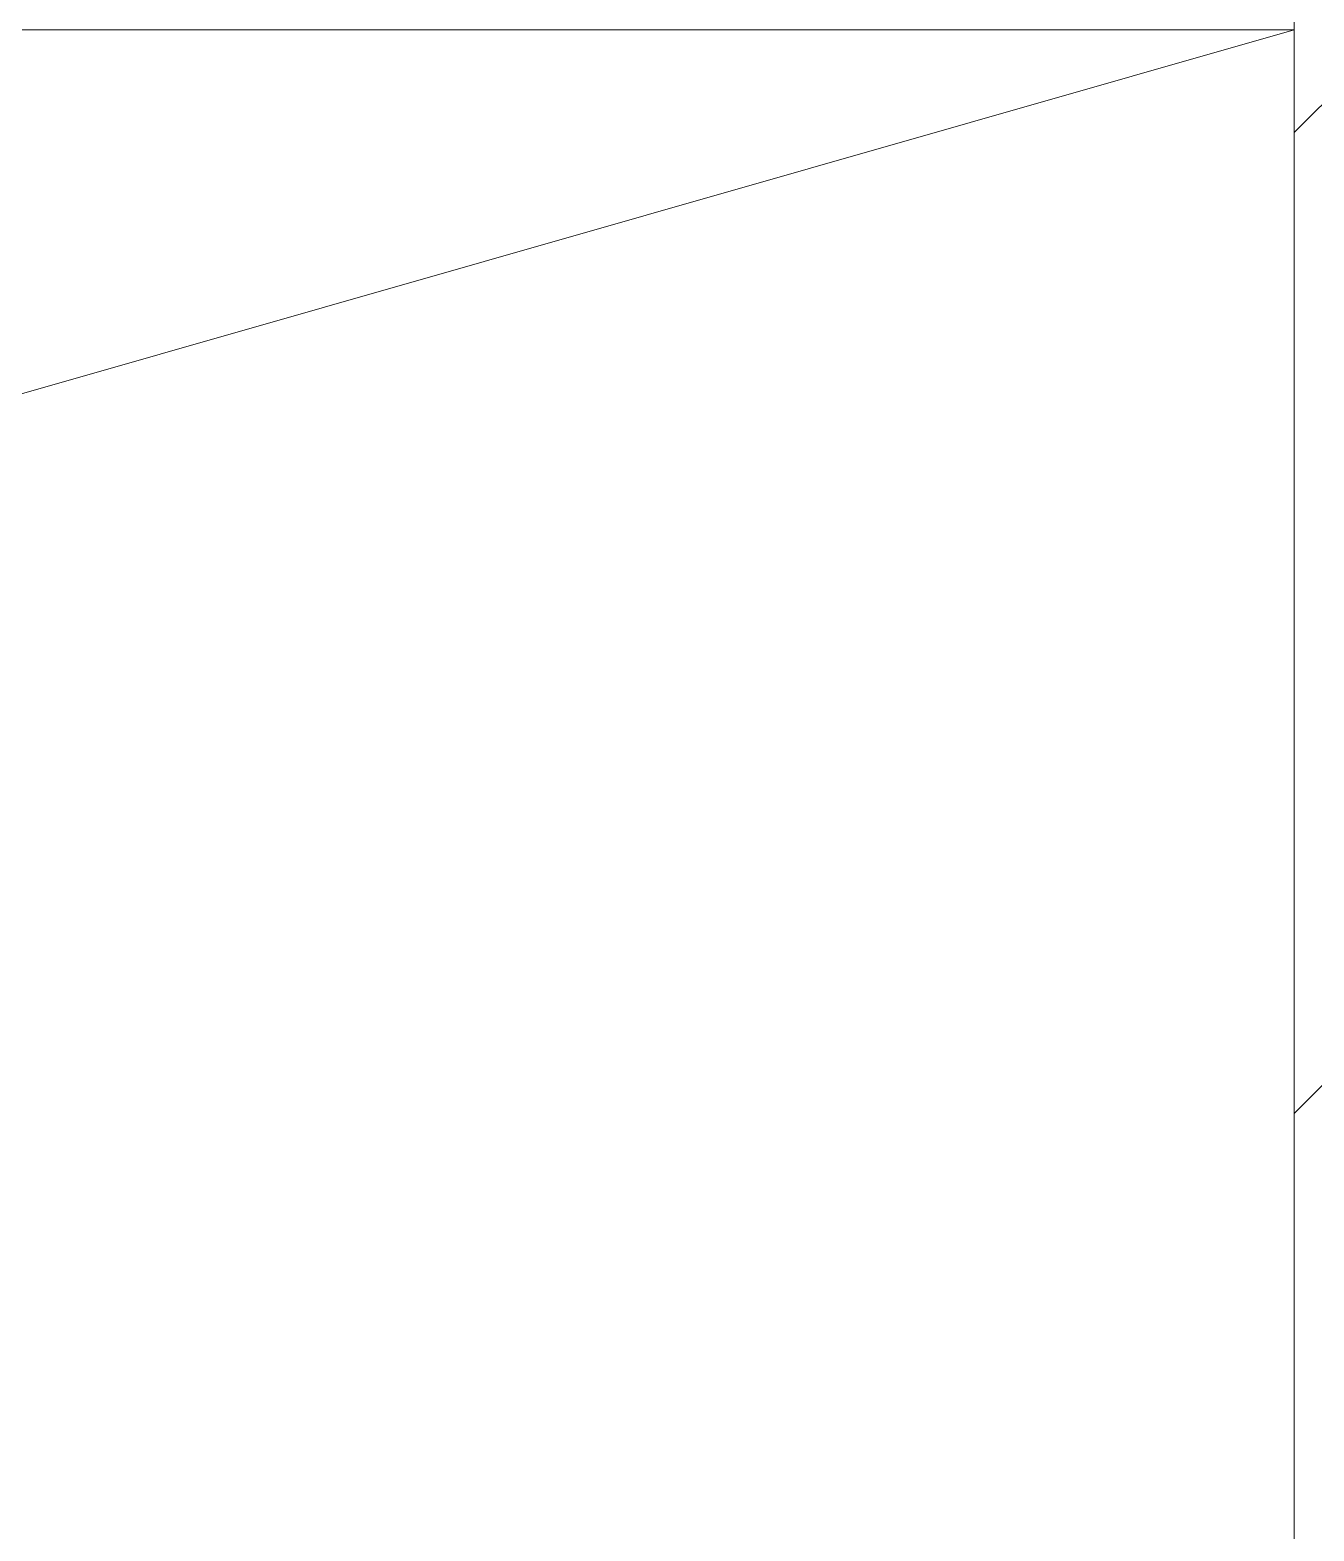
# Model space of a CAD drawing. Header units: millimetres. Extents: x -17017 to 628417, y -109036 to 199237.
# Drawn here: x 325852 to 326074.1, y -81292.1 to -81032.4 of the extents above; entities that cross this region are included whole.
import ezdxf

# ---------------------------------------------------------------- set-up
doc = ezdxf.new("R2010")
doc.units = ezdxf.units.MM
for name, color, linetype, lineweight in [('A-GENM-____-OTLN', 7, 'Continuous', 9), ('A-WALL-____-PATT-1', 7, 'Continuous', 9), ('A-WALL-FNSH-MCUT-1', 7, 'Continuous', 9)]:
    doc.layers.add(name, color=color, linetype=linetype, lineweight=lineweight)

# ---------------------------------------------------------------- blocks, each defined once
blk = doc.blocks.new('AR_Отверстие прямоугольное _в плите_ - AR_Отверстие прямоугольное _в плите_-30552855-АР1_План отверстий 3 этажа в осях 1-64_А-ГГ')
at = {"layer": 'A-GENM-____-OTLN'}
for p, q in [((225, 200), (-225, 200)), ((-125, 100), (225, 200))]:
    blk.add_line(p, q, dxfattribs=at)

msp = doc.modelspace()

# ---------------------------------------------------------------- hatches: boundary and pattern name
at = {"layer": 'A-WALL-____-PATT-1'}
h = msp.add_hatch(dxfattribs=at)
h.set_pattern_fill('FP_4', color=256, style=0, pattern_type=2)
h.set_pattern_definition([(45, (283770.71, -86863.46), (-84.8528, 84.8528), [])])
h.paths.add_polyline_path([(326170.71, -81532.41), (326170.71, -80988.41), (326145.71, -80988.41), (326145.71, -80982.41), (326070.71, -80982.41), (326070.71, -81532.41)], flags=0)

# ---------------------------------------------------------------- linework, layer by layer
at = {"layer": 'A-WALL-FNSH-MCUT-1'}
msp.add_line((326070.71, -80982.41), (326070.71, -81432.41), dxfattribs=at)

# ---------------------------------------------------------------- block references
at = {"layer": 'A-GENM-____-OTLN'}
msp.add_blockref('AR_Отверстие прямоугольное _в плите_ - AR_Отверстие прямоугольное _в плите_-30552855-АР1_План отверстий 3 этажа в осях 1-64_А-ГГ', (325845.71, -81232.41), dxfattribs=at)

doc.saveas('drawing.dxf')
